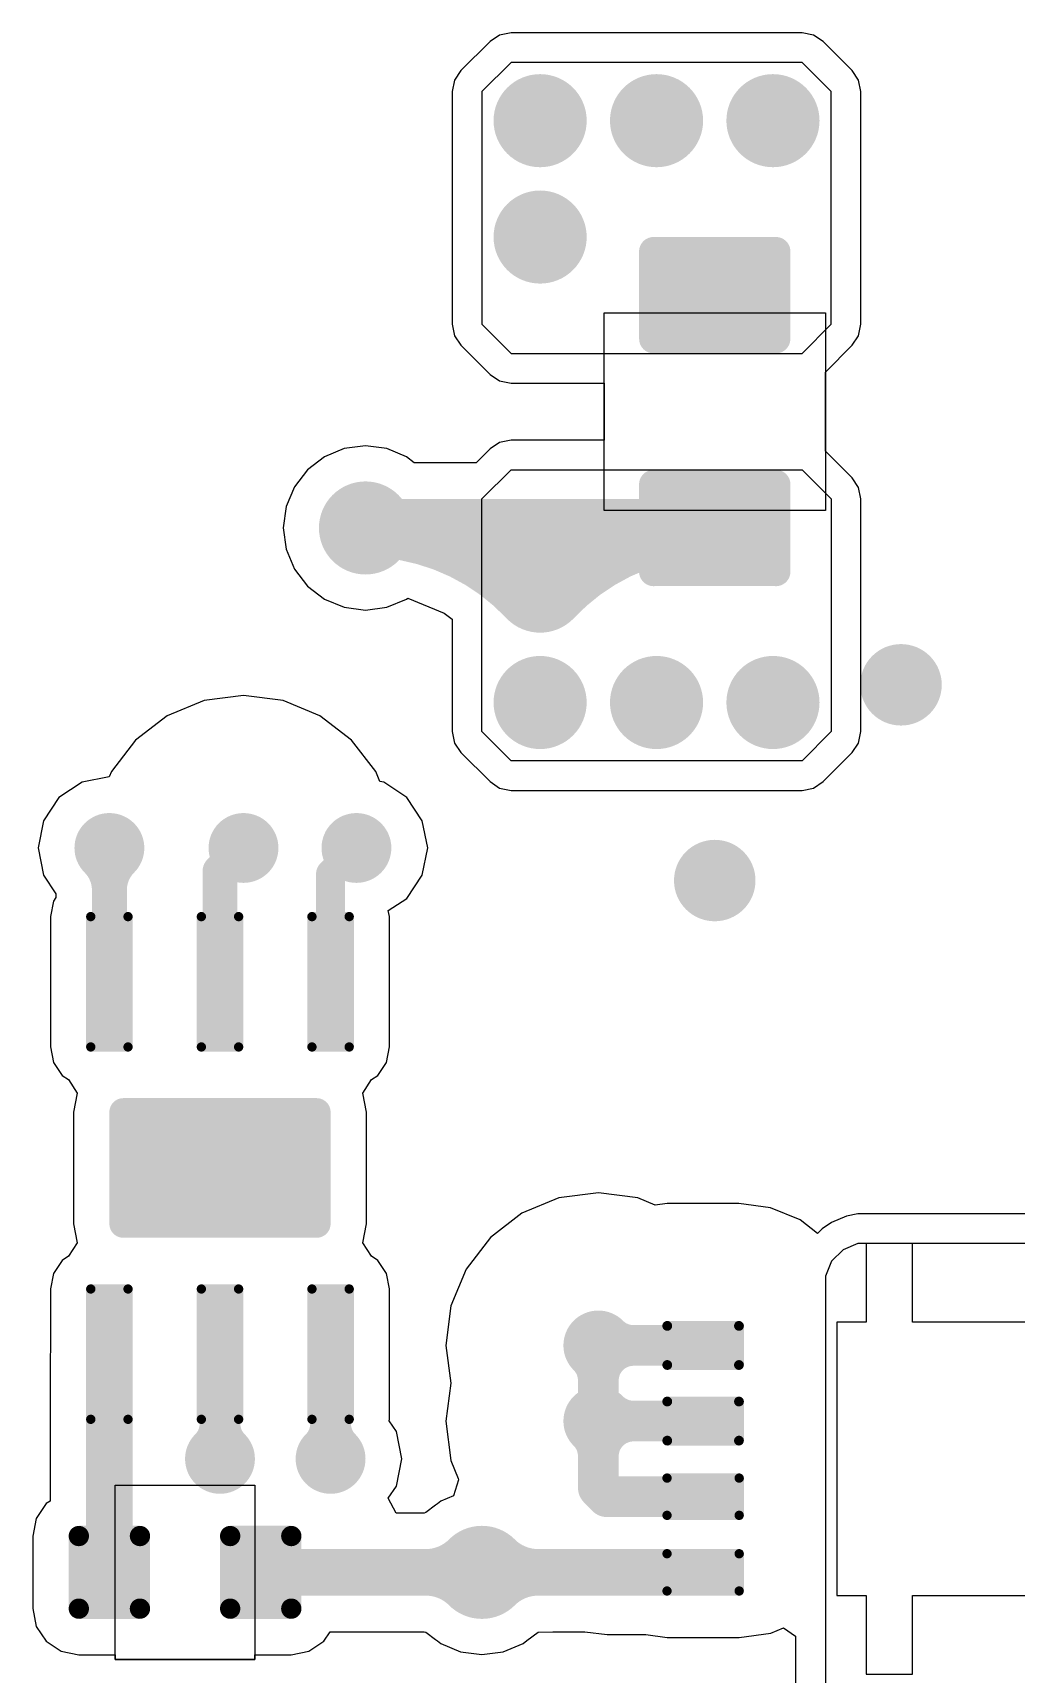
# Model space of a CAD drawing. Header units: millimetres. Extents: x 194 to 375, y 175 to 317.
# Drawn here: x 217.14 to 225.59, y 244.65 to 258.75 of the extents above; entities that cross this region are included whole.
import ezdxf

# ---------------------------------------------------------------- set-up
doc = ezdxf.new("R2010")
doc.units = ezdxf.units.MM
doc.layers.add('TopLayer', color=1, linetype='Continuous')

# ---------------------------------------------------------------- blocks, each defined once
blk = doc.blocks.new('L_2012_61')
at = {"layer": 'TopLayer'}
for p, q in [((-0.85, -0.95), (-0.85, 0.95)), ((-0.85, 0.95), (0.85, 0.95)), ((0.85, 0.95), (0.85, -0.95)), ((0.85, -0.95), (-0.85, -0.95))]:
    blk.add_line(p, q, dxfattribs=at)
at = {"layer": 'TopLayer', "const_width": 0.125}
for points in [[(-1.438, 0.525, 1), (-1.313, 0.525, 1)], [(-0.687, 0.525, 1), (-0.563, 0.525, 1)], [(0.563, 0.525, 1), (0.688, 0.525, 1)], [(1.313, 0.525, 1), (1.438, 0.525, 1)], [(-1.438, -0.525, 1), (-1.313, -0.525, 1)], [(-0.687, -0.525, 1), (-0.563, -0.525, 1)], [(0.563, -0.525, 1), (0.688, -0.525, 1)], [(1.313, -0.525, 1), (1.438, -0.525, 1)]]:
    blk.add_lwpolyline(points, format="xyb", close=True, dxfattribs=at)
at = {"layer": 'TopLayer'}
for points in [[(-1.375, -0.65), (-0.625, -0.65), (-1.375, 0.65), (-0.625, 0.65)], [(0.625, -0.65), (1.375, -0.65), (0.625, 0.65), (1.375, 0.65)], [(-1.5, -0.525), (-0.5, -0.525), (-1.5, 0.525), (-0.5, 0.525)], [(0.5, -0.525), (1.5, -0.525), (0.5, 0.525), (1.5, 0.525)]]:
    blk.add_solid(points, dxfattribs=at)
blk = doc.blocks.new('TP_SMD_113')
at = {"layer": 'TopLayer', "const_width": 0.4}
blk.add_lwpolyline([(-0.2, 0, 1), (0.2, 0, 1)], format="xyb", close=True, dxfattribs=at)
blk = doc.blocks.new('TP_SMD_122')
at = {"layer": 'TopLayer', "const_width": 0.4}
blk.add_lwpolyline([(-0.2, 0, 1), (0.2, 0, 1)], format="xyb", close=True, dxfattribs=at)
blk = doc.blocks.new('WSON_6_143')
at = {"layer": 'TopLayer'}
for points, const_width in [([(-1.13, 2.16, 1), (-1.09, 2.16, 1)], 0.04), ([(-0.81, 2.16, 1), (-0.77, 2.16, 1)], 0.04), ([(-0.18, 2.16, 1), (-0.14, 2.16, 1)], 0.04), ([(0.14, 2.16, 1), (0.18, 2.16, 1)], 0.04), ([(0.77, 2.16, 1), (0.81, 2.16, 1)], 0.04), ([(1.09, 2.16, 1), (1.13, 2.16, 1)], 0.04), ([(-1.13, 1.04, 1), (-1.09, 1.04, 1)], 0.04), ([(-0.81, 1.04, 1), (-0.77, 1.04, 1)], 0.04), ([(-0.18, 1.04, 1), (-0.14, 1.04, 1)], 0.04), ([(0.14, 1.04, 1), (0.18, 1.04, 1)], 0.04), ([(0.77, 1.04, 1), (0.81, 1.04, 1)], 0.04), ([(1.09, 1.04, 1), (1.13, 1.04, 1)], 0.04), ([(-0.89, 0.48, 1), (-0.77, 0.48, 1)], 0.12), ([(0.77, 0.48, 1), (0.89, 0.48, 1)], 0.12), ([(-0.89, -0.48, 1), (-0.77, -0.48, 1)], 0.12), ([(0.77, -0.48, 1), (0.89, -0.48, 1)], 0.12), ([(-1.13, -1.04, 1), (-1.09, -1.04, 1)], 0.04), ([(-0.81, -1.04, 1), (-0.77, -1.04, 1)], 0.04), ([(-0.18, -1.04, 1), (-0.14, -1.04, 1)], 0.04), ([(0.14, -1.04, 1), (0.18, -1.04, 1)], 0.04), ([(0.77, -1.04, 1), (0.81, -1.04, 1)], 0.04), ([(1.09, -1.04, 1), (1.13, -1.04, 1)], 0.04), ([(-1.13, -2.16, 1), (-1.09, -2.16, 1)], 0.04), ([(-0.81, -2.16, 1), (-0.77, -2.16, 1)], 0.04), ([(-0.18, -2.16, 1), (-0.14, -2.16, 1)], 0.04), ([(0.14, -2.16, 1), (0.18, -2.16, 1)], 0.04), ([(0.77, -2.16, 1), (0.81, -2.16, 1)], 0.04), ([(1.09, -2.16, 1), (1.13, -2.16, 1)], 0.04)]:
    blk.add_lwpolyline(points, format="xyb", close=True, dxfattribs=dict(at, const_width=const_width))
for points in [[(-1.15, 1.04), (-0.75, 1.04), (-1.15, 2.16), (-0.75, 2.16)], [(-1.11, 1), (-0.79, 1), (-1.11, 2.2), (-0.79, 2.2)], [(-0.2, 1.04), (0.2, 1.04), (-0.2, 2.16), (0.2, 2.16)], [(-0.16, 1), (0.16, 1), (-0.16, 2.2), (0.16, 2.2)], [(0.75, 1.04), (1.15, 1.04), (0.75, 2.16), (1.15, 2.16)], [(0.79, 1), (1.11, 1), (0.79, 2.2), (1.11, 2.2)], [(-0.83, -0.6), (0.83, -0.6), (-0.83, 0.6), (0.83, 0.6)], [(-0.95, -0.48), (0.95, -0.48), (-0.95, 0.48), (0.95, 0.48)], [(-1.15, -2.16), (-0.75, -2.16), (-1.15, -1.04), (-0.75, -1.04)], [(-1.11, -2.2), (-0.79, -2.2), (-1.11, -1), (-0.79, -1)], [(-0.2, -2.16), (0.2, -2.16), (-0.2, -1.04), (0.2, -1.04)], [(-0.16, -2.2), (0.16, -2.2), (-0.16, -1), (0.16, -1)], [(0.75, -2.16), (1.15, -2.16), (0.75, -1.04), (1.15, -1.04)], [(0.79, -2.2), (1.11, -2.2), (0.79, -1), (1.11, -1)]]:
    blk.add_solid(points, dxfattribs=at)
blk = doc.blocks.new('WDFN_8_148')
at = {"layer": 'TopLayer'}
for p, q in [((-1.175, 1.25), (-1.175, 0.2)), ((1.175, 1.25), (-1.175, 1.25)), ((1.175, 0.2), (1.175, 1.25)), ((-1.175, 0.2), (-1.85, 0.2)), ((-1.85, 0.2), (-1.85, -0.2)), ((1.85, 0.2), (1.175, 0.2)), ((1.85, -0.2), (1.85, 0.2)), ((-1.85, -0.2), (-1.175, -0.2)), ((-1.175, -0.2), (-1.175, -0.45)), ((1.175, -0.45), (1.175, -0.2)), ((1.175, -0.2), (1.85, -0.2)), ((-1.175, -0.45), (1.175, -0.45))]:
    blk.add_line(p, q, dxfattribs=at)
for points, const_width in [([(-1.164, 1.908, 1), (-1.122, 1.908, 1)], 0.042), ([(-0.828, 1.908, 1), (-0.786, 1.908, 1)], 0.042), ([(-0.514, 1.908, 1), (-0.472, 1.908, 1)], 0.042), ([(-0.178, 1.908, 1), (-0.136, 1.908, 1)], 0.042), ([(0.136, 1.908, 1), (0.178, 1.908, 1)], 0.042), ([(0.472, 1.908, 1), (0.514, 1.908, 1)], 0.042), ([(0.786, 1.908, 1), (0.828, 1.908, 1)], 0.042), ([(1.122, 1.908, 1), (1.164, 1.908, 1)], 0.042), ([(-1.164, 1.292, 1), (-1.122, 1.292, 1)], 0.042), ([(-0.828, 1.292, 1), (-0.786, 1.292, 1)], 0.042), ([(-0.514, 1.292, 1), (-0.472, 1.292, 1)], 0.042), ([(-0.178, 1.292, 1), (-0.136, 1.292, 1)], 0.042), ([(0.136, 1.292, 1), (0.178, 1.292, 1)], 0.042), ([(0.472, 1.292, 1), (0.514, 1.292, 1)], 0.042), ([(0.786, 1.292, 1), (0.828, 1.292, 1)], 0.042), ([(1.122, 1.292, 1), (1.164, 1.292, 1)], 0.042), ([(-1.164, -1.292, 1), (-1.122, -1.292, 1)], 0.042), ([(-0.828, -1.292, 1), (-0.786, -1.292, 1)], 0.042), ([(-0.514, -1.292, 1), (-0.472, -1.292, 1)], 0.042), ([(-0.178, -1.292, 1), (-0.136, -1.292, 1)], 0.042), ([(0.145, -1.29, 1), (0.185, -1.29, 1)], 0.04), ([(0.465, -1.29, 1), (0.505, -1.29, 1)], 0.04), ([(0.795, -1.29, 1), (0.835, -1.29, 1)], 0.04), ([(1.115, -1.29, 1), (1.155, -1.29, 1)], 0.04), ([(-1.164, -1.908, 1), (-1.122, -1.908, 1)], 0.042), ([(-0.828, -1.908, 1), (-0.786, -1.908, 1)], 0.042), ([(-0.514, -1.908, 1), (-0.472, -1.908, 1)], 0.042), ([(-0.178, -1.908, 1), (-0.136, -1.908, 1)], 0.042), ([(0.145, -1.91, 1), (0.185, -1.91, 1)], 0.04), ([(0.465, -1.91, 1), (0.505, -1.91, 1)], 0.04), ([(0.795, -1.91, 1), (0.835, -1.91, 1)], 0.04), ([(1.115, -1.91, 1), (1.155, -1.91, 1)], 0.04)]:
    blk.add_lwpolyline(points, format="xyb", close=True, dxfattribs=dict(at, const_width=const_width))
for points in [[(-1.185, 1.292), (-0.765, 1.292), (-1.185, 1.908), (-0.765, 1.908)], [(-1.143, 1.25), (-0.807, 1.25), (-1.143, 1.95), (-0.807, 1.95)], [(-0.535, 1.292), (-0.115, 1.292), (-0.535, 1.908), (-0.115, 1.908)], [(-0.493, 1.25), (-0.157, 1.25), (-0.493, 1.95), (-0.157, 1.95)], [(0.115, 1.292), (0.535, 1.292), (0.115, 1.908), (0.535, 1.908)], [(0.157, 1.25), (0.493, 1.25), (0.157, 1.95), (0.493, 1.95)], [(0.765, 1.292), (1.185, 1.292), (0.765, 1.908), (1.185, 1.908)], [(0.807, 1.25), (1.143, 1.25), (0.807, 1.95), (1.143, 1.95)], [(-1.143, -1.95), (-0.807, -1.95), (-1.143, -1.25), (-0.807, -1.25)], [(-0.493, -1.95), (-0.157, -1.95), (-0.493, -1.25), (-0.157, -1.25)], [(0.165, -1.95), (0.485, -1.95), (0.165, -1.25), (0.485, -1.25)], [(0.815, -1.95), (1.135, -1.95), (0.815, -1.25), (1.135, -1.25)], [(-1.185, -1.908), (-0.765, -1.908), (-1.185, -1.292), (-0.765, -1.292)], [(-0.535, -1.908), (-0.115, -1.908), (-0.535, -1.292), (-0.115, -1.292)], [(0.125, -1.91), (0.525, -1.91), (0.125, -1.29), (0.525, -1.29)], [(0.775, -1.91), (1.175, -1.91), (0.775, -1.29), (1.175, -1.29)]]:
    blk.add_solid(points, dxfattribs=at)
blk = doc.blocks.new('R_1608S_155')
at = {"layer": 'TopLayer'}
for p, q in [((-0.6, -0.75), (-0.6, 0.75)), ((-0.6, 0.75), (0.6, 0.75)), ((0.6, 0.75), (0.6, -0.75)), ((0.6, -0.75), (-0.6, -0.75))]:
    blk.add_line(p, q, dxfattribs=at)
at = {"layer": 'TopLayer', "const_width": 0.0875}
for points in [[(-0.956, 0.312, 1), (-0.869, 0.312, 1)], [(-0.431, 0.312, 1), (-0.344, 0.312, 1)], [(0.344, 0.312, 1), (0.431, 0.312, 1)], [(0.869, 0.312, 1), (0.956, 0.312, 1)], [(-0.956, -0.312, 1), (-0.869, -0.312, 1)], [(-0.431, -0.312, 1), (-0.344, -0.312, 1)], [(0.344, -0.312, 1), (0.431, -0.312, 1)], [(0.869, -0.312, 1), (0.956, -0.312, 1)]]:
    blk.add_lwpolyline(points, format="xyb", close=True, dxfattribs=at)
at = {"layer": 'TopLayer'}
for points in [[(-0.3, -0.312), (-0.3, 0.312), (-1, -0.312), (-1, 0.312)], [(-0.387, -0.4), (-0.387, 0.4), (-0.912, -0.4), (-0.912, 0.4)], [(1, -0.312), (1, 0.312), (0.3, -0.312), (0.3, 0.312)], [(0.912, -0.4), (0.912, 0.4), (0.387, -0.4), (0.387, 0.4)]]:
    blk.add_solid(points, dxfattribs=at)

msp = doc.modelspace()

# ---------------------------------------------------------------- linework, layer by layer
at = {"layer": 'TopLayer'}
for p, q in [((221.152, 258.735), (221.07, 258.68)), ((221.25, 258.755), (221.152, 258.735)), ((223.75, 258.755), (221.25, 258.755)), ((223.848, 258.735), (223.75, 258.755)), ((223.93, 258.68), (223.848, 258.735)), ((221.07, 258.68), (220.82, 258.43)), ((224.18, 258.43), (223.93, 258.68)), ((220.82, 258.43), (220.765, 258.348)), ((221.25, 258.5), (221, 258.25)), ((223.75, 258.5), (221.25, 258.5)), ((224, 258.25), (223.75, 258.5)), ((224.235, 258.348), (224.18, 258.43)), ((220.765, 258.348), (220.745, 258.25)), ((224.255, 258.25), (224.235, 258.348)), ((220.745, 258.25), (220.745, 256.25)), ((221, 258.25), (221, 256.25)), ((224, 256.25), (224, 258.25)), ((224.255, 256.25), (224.255, 258.25)), ((220.745, 256.25), (220.765, 256.152)), ((220.765, 256.152), (220.82, 256.07)), ((221, 256.25), (221.25, 256)), ((223.75, 256), (224, 256.25)), ((224.18, 256.07), (224.235, 256.152)), ((224.235, 256.152), (224.255, 256.25)), ((220.82, 256.07), (221.07, 255.82)), ((223.95, 255.84), (224.18, 256.07)), ((221.25, 256), (223.75, 256)), ((221.07, 255.82), (221.152, 255.765)), ((221.152, 255.765), (221.25, 255.745)), ((221.25, 255.745), (222.05, 255.745)), ((222.05, 255.745), (222.05, 255.255)), ((223.95, 255.16), (223.95, 255.84)), ((219.817, 255.182), (219.647, 255.111)), ((220, 255.206), (219.817, 255.182)), ((220.183, 255.182), (220, 255.206)), ((220.353, 255.111), (220.183, 255.182)), ((221.07, 255.18), (220.95, 255.061)), ((221.152, 255.235), (221.07, 255.18)), ((221.25, 255.255), (221.152, 255.235)), ((222.05, 255.255), (221.25, 255.255)), ((224.18, 254.93), (223.95, 255.16)), ((219.647, 255.111), (219.501, 254.999)), ((220.419, 255.061), (220.353, 255.111)), ((220.95, 255.061), (220.419, 255.061)), ((219.501, 254.999), (219.389, 254.853)), ((221, 254.75), (221.25, 255)), ((221.25, 255), (223.75, 255)), ((223.75, 255), (224, 254.75)), ((224.235, 254.848), (224.18, 254.93)), ((219.389, 254.853), (219.318, 254.683)), ((221, 252.75), (221, 254.75)), ((224, 254.75), (224, 252.75)), ((224.255, 254.75), (224.235, 254.848)), ((224.255, 252.75), (224.255, 254.75)), ((219.318, 254.683), (219.294, 254.5)), ((219.294, 254.5), (219.318, 254.317)), ((219.318, 254.317), (219.389, 254.147)), ((219.389, 254.147), (219.501, 254.001)), ((219.501, 254.001), (219.647, 253.889)), ((219.647, 253.889), (219.817, 253.818)), ((220.183, 253.818), (220.353, 253.889)), ((220.353, 253.889), (220.364, 253.897)), ((220.364, 253.897), (220.677, 253.767)), ((219.817, 253.818), (220, 253.794)), ((220, 253.794), (220.183, 253.818)), ((220.677, 253.767), (220.745, 253.715)), ((220.745, 253.715), (220.745, 252.75)), ((218.952, 253.061), (218.613, 253.017)), ((219.292, 253.017), (218.952, 253.061)), ((218.613, 253.017), (218.297, 252.886)), ((219.608, 252.886), (219.292, 253.017)), ((218.297, 252.886), (218.025, 252.677)), ((219.879, 252.677), (219.608, 252.886)), ((218.025, 252.677), (217.817, 252.406)), ((220.088, 252.406), (219.879, 252.677)), ((220.745, 252.75), (220.765, 252.652)), ((220.765, 252.652), (220.82, 252.57)), ((221.25, 252.5), (221, 252.75)), ((224, 252.75), (223.75, 252.5)), ((224.18, 252.57), (224.235, 252.652)), ((224.235, 252.652), (224.255, 252.75)), ((220.82, 252.57), (221.07, 252.32)), ((223.75, 252.5), (221.25, 252.5)), ((223.93, 252.32), (224.18, 252.57)), ((217.798, 252.361), (217.566, 252.315)), ((217.817, 252.406), (217.798, 252.361)), ((220.122, 252.322), (220.088, 252.406)), ((217.566, 252.315), (217.367, 252.183)), ((220.156, 252.315), (220.122, 252.322)), ((220.355, 252.183), (220.156, 252.315)), ((221.07, 252.32), (221.152, 252.265)), ((221.152, 252.265), (221.25, 252.245)), ((221.25, 252.245), (223.75, 252.245)), ((223.75, 252.245), (223.848, 252.265)), ((223.848, 252.265), (223.93, 252.32)), ((217.367, 252.183), (217.235, 251.984)), ((220.487, 251.984), (220.355, 252.183)), ((217.235, 251.984), (217.188, 251.75)), ((220.534, 251.75), (220.487, 251.984)), ((217.188, 251.75), (217.235, 251.516)), ((220.487, 251.516), (220.534, 251.75)), ((217.235, 251.516), (217.341, 251.357)), ((220.355, 251.317), (220.487, 251.516)), ((217.341, 251.357), (217.341, 251.325)), ((217.32, 251.293), (217.293, 251.16)), ((217.341, 251.325), (217.32, 251.293)), ((220.196, 251.212), (220.355, 251.317)), ((220.207, 251.16), (220.196, 251.212)), ((217.293, 251.16), (217.293, 250.04)), ((220.207, 250.04), (220.207, 251.16)), ((217.293, 250.04), (217.32, 249.907)), ((220.18, 249.907), (220.207, 250.04)), ((217.32, 249.907), (217.395, 249.795)), ((220.105, 249.795), (220.18, 249.907)), ((217.395, 249.795), (217.449, 249.759)), ((217.449, 249.759), (217.524, 249.644)), ((219.976, 249.644), (220.051, 249.759)), ((220.051, 249.759), (220.105, 249.795)), ((217.524, 249.644), (217.492, 249.48)), ((220.008, 249.48), (219.976, 249.644)), ((217.492, 249.48), (217.492, 248.52)), ((220.008, 248.52), (220.008, 249.48)), ((221.661, 248.742), (221.344, 248.611)), ((222, 248.786), (221.661, 248.742)), ((222.339, 248.742), (222, 248.786)), ((222.487, 248.68), (222.339, 248.742)), ((222.592, 248.694), (222.487, 248.68)), ((223.208, 248.694), (222.592, 248.694)), ((223.48, 248.658), (223.208, 248.694)), ((221.344, 248.611), (221.073, 248.402)), ((223.733, 248.553), (223.48, 248.658)), ((223.883, 248.438), (223.733, 248.553)), ((224.004, 248.532), (223.922, 248.477)), ((224.133, 248.585), (224.004, 248.532)), ((224.23, 248.605), (224.133, 248.585)), ((224.7, 248.605), (224.23, 248.605)), ((226.21, 248.605), (224.7, 248.605)), ((224.7, 248.605), (224.7, 248.605)), ((217.492, 248.52), (217.524, 248.356)), ((219.976, 248.356), (220.008, 248.52)), ((221.073, 248.402), (220.864, 248.131)), ((223.922, 248.477), (223.883, 248.438)), ((217.524, 248.356), (217.449, 248.241)), ((220.051, 248.241), (219.976, 248.356)), ((224.102, 248.297), (224.003, 248.198)), ((224.23, 248.35), (224.102, 248.297)), ((224.3, 248.35), (224.23, 248.35)), ((226.15, 248.35), (224.3, 248.35)), ((217.395, 248.205), (217.32, 248.093)), ((217.449, 248.241), (217.395, 248.205)), ((220.105, 248.205), (220.051, 248.241)), ((220.18, 248.093), (220.105, 248.205)), ((220.864, 248.131), (220.733, 247.814)), ((224.003, 248.198), (223.95, 248.07)), ((217.32, 248.093), (217.293, 247.96)), ((220.207, 247.96), (220.18, 248.093)), ((223.95, 248.07), (223.95, 248)), ((223.95, 248), (223.95, 248)), ((223.95, 248), (223.95, 243.75)), ((217.293, 247.96), (217.293, 247.416)), ((220.207, 246.84), (220.207, 247.96)), ((220.733, 247.814), (220.689, 247.475)), ((217.293, 247.416), (217.29, 247.4)), ((217.29, 247.4), (217.29, 246.138)), ((220.689, 247.475), (220.732, 247.15)), ((220.732, 247.15), (220.689, 246.825)), ((220.204, 246.826), (220.207, 246.84)), ((220.265, 246.734), (220.204, 246.826)), ((220.312, 246.5), (220.265, 246.734)), ((220.689, 246.825), (220.733, 246.486)), ((220.265, 246.266), (220.312, 246.5)), ((220.733, 246.486), (220.797, 246.331)), ((220.799, 246.321), (220.756, 246.182)), ((220.797, 246.331), (220.799, 246.321)), ((217.29, 246.138), (217.258, 246.117)), ((220.196, 246.162), (220.265, 246.266)), ((220.264, 246.035), (220.196, 246.162)), ((220.647, 246.136), (220.617, 246.114)), ((220.756, 246.182), (220.647, 246.136)), ((217.258, 246.117), (217.172, 245.989)), ((220.39, 246.035), (220.264, 246.035)), ((220.504, 246.035), (220.39, 246.035)), ((220.517, 246.04), (220.504, 246.035)), ((220.504, 246.035), (220.504, 246.035)), ((220.602, 246.102), (220.517, 246.04)), ((220.617, 246.114), (220.602, 246.102)), ((217.172, 245.989), (217.142, 245.837)), ((217.142, 245.837), (217.142, 245.213)), ((217.142, 245.213), (217.172, 245.061)), ((217.172, 245.061), (217.258, 244.933)), ((219.642, 244.933), (219.697, 245.015)), ((219.697, 245.015), (220.39, 245.015)), ((220.39, 245.015), (220.504, 245.015)), ((220.504, 245.015), (220.504, 245.015)), ((220.504, 245.015), (220.517, 245.01)), ((220.517, 245.01), (220.602, 244.948)), ((221.385, 244.938), (221.483, 245.01)), ((221.483, 245.01), (221.608, 245.015)), ((221.608, 245.015), (221.883, 245.015)), ((221.883, 245.015), (222.075, 244.99)), ((223.481, 245.002), (223.59, 245.047)), ((223.59, 245.047), (223.695, 244.976)), ((217.258, 244.933), (217.386, 244.847)), ((219.514, 244.847), (219.642, 244.933)), ((220.602, 244.948), (220.617, 244.936)), ((220.617, 244.936), (220.647, 244.914)), ((220.647, 244.914), (220.817, 244.843)), ((221.183, 244.843), (221.353, 244.914)), ((221.353, 244.914), (221.385, 244.938)), ((222.075, 244.99), (222.409, 244.99)), ((222.409, 244.99), (222.59, 244.966)), ((222.59, 244.966), (223.21, 244.966)), ((223.21, 244.966), (223.481, 245.002)), ((223.695, 244.976), (223.695, 243.764)), ((217.386, 244.847), (217.537, 244.817)), ((217.537, 244.817), (217.85, 244.817)), ((217.85, 244.817), (217.85, 244.775)), ((217.85, 244.775), (219.05, 244.775)), ((219.05, 244.775), (219.05, 244.817)), ((219.05, 244.817), (219.362, 244.817)), ((219.362, 244.817), (219.514, 244.847)), ((220.817, 244.843), (221, 244.819)), ((221, 244.819), (221.183, 244.843))]:
    msp.add_line(p, q, dxfattribs=at)
for points, const_width in [([(221.3, 258, 1), (221.7, 258, 1)], 0.4), ([(222.3, 258, 1), (222.7, 258, 1)], 0.4), ([(223.3, 258, 1), (223.7, 258, 1)], 0.4), ([(221.3, 257, 1), (221.7, 257, 1)], 0.4), ([(219.875, 254.5, 1), (220.125, 254.5, 1)], 0.25), ([(219.875, 254.5, 1), (220.125, 254.5, 1)], 0.25), ([(221.029, 254.5, 1), (221.279, 254.5, 1)], 0.25), ([(221.721, 254.5, 1), (221.971, 254.5, 1)], 0.25), ([(222.875, 254.5, 1), (223.125, 254.5, 1)], 0.25), ([(222.875, 254.5, 1), (223.125, 254.5, 1)], 0.25), ([(221.12, 254.239, 1), (221.37, 254.239, 1)], 0.25), ([(221.63, 254.239, 1), (221.88, 254.239, 1)], 0.25), ([(221.3, 254, 1), (221.7, 254, 1)], 0.4), ([(221.266, 253.897, 1), (221.516, 253.897, 1)], 0.25), ([(221.484, 253.897, 1), (221.734, 253.897, 1)], 0.25), ([(224.425, 253.152, 1), (224.775, 253.152, 1)], 0.35), ([(221.3, 253, 1), (221.7, 253, 1)], 0.4), ([(222.3, 253, 1), (222.7, 253, 1)], 0.4), ([(223.3, 253, 1), (223.7, 253, 1)], 0.4), ([(217.65, 251.75, 1), (217.95, 251.75, 1)], 0.3), ([(218.802, 251.75, 1), (219.102, 251.75, 1)], 0.3), ([(219.772, 251.75, 1), (220.072, 251.75, 1)], 0.3), ([(217.619, 251.644, 1), (217.769, 251.644, 1)], 0.15), ([(217.725, 251.75, 1), (217.875, 251.75, 1)], 0.15), ([(217.831, 251.644, 1), (217.981, 251.644, 1)], 0.15), ([(218.877, 251.75, 1), (219.027, 251.75, 1)], 0.15), ([(219.86, 251.75, 1), (219.985, 251.75, 1)], 0.125), ([(222.825, 251.47, 1), (223.175, 251.47, 1)], 0.35), ([(218.675, 251.548, 1), (218.825, 251.548, 1)], 0.15), ([(218.675, 251.548, 1), (218.825, 251.548, 1)], 0.15), ([(219.638, 251.528, 1), (219.762, 251.528, 1)], 0.125), ([(219.638, 251.528, 1), (219.762, 251.528, 1)], 0.125), ([(217.725, 251.388, 1), (217.875, 251.388, 1)], 0.15), ([(217.725, 251.388, 1), (217.875, 251.388, 1)], 0.15), ([(217.725, 250.6, 1), (217.875, 250.6, 1)], 0.15), ([(218.675, 250.6, 1), (218.825, 250.6, 1)], 0.15), ([(219.638, 250.6, 1), (219.762, 250.6, 1)], 0.125), ([(221.85, 247.475, 1), (222.15, 247.475, 1)], 0.3), ([(222.001, 247.563, 1), (222.176, 247.563, 1)], 0.175), ([(217.7, 247.4, 1), (217.9, 247.4, 1)], 0.2), ([(218.662, 247.4, 1), (218.837, 247.4, 1)], 0.175), ([(219.612, 247.4, 1), (219.788, 247.4, 1)], 0.175), ([(221.824, 247.387, 1), (221.999, 247.387, 1)], 0.175), ([(221.913, 247.475, 1), (222.088, 247.475, 1)], 0.175), ([(221.913, 247.475, 1), (222.088, 247.475, 1)], 0.175), ([(222.001, 247.387, 1), (222.176, 247.387, 1)], 0.175), ([(222.001, 247.387, 1), (222.176, 247.387, 1)], 0.175), ([(222.214, 247.475, 1), (222.389, 247.475, 1)], 0.175), ([(222.214, 247.475, 1), (222.389, 247.475, 1)], 0.175), ([(222.813, 247.475, 1), (222.988, 247.475, 1)], 0.175), ([(221.913, 247.173, 1), (222.088, 247.173, 1)], 0.175), ([(221.913, 247.173, 1), (222.088, 247.173, 1)], 0.175), ([(221.85, 246.825, 1), (222.15, 246.825, 1)], 0.3), ([(218.662, 246.802, 1), (218.837, 246.802, 1)], 0.175), ([(218.662, 246.802, 1), (218.837, 246.802, 1)], 0.175), ([(219.612, 246.802, 1), (219.788, 246.802, 1)], 0.175), ([(219.612, 246.802, 1), (219.788, 246.802, 1)], 0.175), ([(221.913, 246.825, 1), (222.088, 246.825, 1)], 0.175), ([(221.913, 246.825, 1), (222.088, 246.825, 1)], 0.175), ([(221.913, 246.825, 1), (222.088, 246.825, 1)], 0.175), ([(222.001, 246.913, 1), (222.176, 246.913, 1)], 0.175), ([(222.214, 246.825, 1), (222.389, 246.825, 1)], 0.175), ([(222.214, 246.825, 1), (222.389, 246.825, 1)], 0.175), ([(222.813, 246.825, 1), (222.988, 246.825, 1)], 0.175), ([(221.824, 246.737, 1), (221.999, 246.737, 1)], 0.175), ([(222.001, 246.737, 1), (222.176, 246.737, 1)], 0.175), ([(222.001, 246.737, 1), (222.176, 246.737, 1)], 0.175), ([(218.6, 246.5, 1), (218.9, 246.5, 1)], 0.3), ([(218.574, 246.588, 1), (218.749, 246.588, 1)], 0.175), ([(218.751, 246.588, 1), (218.926, 246.588, 1)], 0.175), ([(219.55, 246.5, 1), (219.85, 246.5, 1)], 0.3), ([(219.524, 246.588, 1), (219.699, 246.588, 1)], 0.175), ([(219.701, 246.588, 1), (219.876, 246.588, 1)], 0.175), ([(221.913, 246.523, 1), (222.088, 246.523, 1)], 0.175), ([(221.913, 246.523, 1), (222.088, 246.523, 1)], 0.175), ([(218.662, 246.5, 1), (218.837, 246.5, 1)], 0.175), ([(219.612, 246.5, 1), (219.788, 246.5, 1)], 0.175), ([(221.913, 246.25, 1), (222.088, 246.25, 1)], 0.175), ([(221.913, 246.25, 1), (222.088, 246.25, 1)], 0.175), ([(221.987, 246.175, 1), (222.162, 246.175, 1)], 0.175), ([(221.987, 246.175, 1), (222.162, 246.175, 1)], 0.175), ([(222.813, 246.175, 1), (222.988, 246.175, 1)], 0.175), ([(220.759, 245.666, 1), (220.959, 245.666, 1)], 0.2), ([(221.041, 245.666, 1), (221.241, 245.666, 1)], 0.2), ([(217.7, 245.525, 1), (217.9, 245.525, 1)], 0.2), ([(219, 245.525, 1), (219.2, 245.525, 1)], 0.2), ([(220.417, 245.525, 1), (220.617, 245.525, 1)], 0.2), ([(220.417, 245.525, 1), (220.617, 245.525, 1)], 0.2), ([(220.9, 245.525, 1), (221.1, 245.525, 1)], 0.2), ([(220.9, 245.525, 1), (221.1, 245.525, 1)], 0.2), ([(221.383, 245.525, 1), (221.583, 245.525, 1)], 0.2), ([(221.383, 245.525, 1), (221.583, 245.525, 1)], 0.2), ([(222.8, 245.525, 1), (223, 245.525, 1)], 0.2), ([(220.759, 245.384, 1), (220.959, 245.384, 1)], 0.2), ([(221.041, 245.384, 1), (221.241, 245.384, 1)], 0.2)]:
    msp.add_lwpolyline(points, format="xyb", close=True, dxfattribs=dict(at, const_width=const_width))
for points, const_width in [([(220, 254.5), (223, 254.5)], 0.5), ([(217.8, 250.6), (217.8, 251.75)], 0.3), ([(218.75, 251.548), (218.952, 251.75)], 0.3), ([(219.7, 251.528), (219.922, 251.75)], 0.25), ([(218.75, 250.6), (218.75, 251.548)], 0.3), ([(219.7, 250.6), (219.7, 251.528)], 0.25), ([(217.8, 245.525), (217.8, 247.4)], 0.4), ([(218.75, 246.5), (218.75, 247.4)], 0.35), ([(219.7, 246.5), (219.7, 247.4)], 0.35), ([(222, 246.825), (222, 247.475)], 0.35), ([(222, 247.475), (222.9, 247.475)], 0.35), ([(222, 246.25), (222, 246.825)], 0.35), ([(222, 246.825), (222.9, 246.825)], 0.35), ([(222, 246.25), (222.075, 246.175)], 0.35), ([(222.075, 246.175), (222.9, 246.175)], 0.35), ([(219.1, 245.525), (221, 245.525)], 0.4), ([(221, 245.525), (222.9, 245.525)], 0.4)]:
    msp.add_lwpolyline(points, dxfattribs=dict(at, const_width=const_width))
for points, const_width in [([(220, 254.5, -0.207359), (221.391, 253.897)], 0.5), ([(221.154, 254.5, -0.207359), (221.755, 254.239)], 0.5), ([(221.245, 254.239, -0.207359), (221.846, 254.5)], 0.5), ([(221.609, 253.897, -0.207359), (223, 254.5)], 0.5), ([(217.694, 251.644, -0.198912), (217.8, 251.388)], 0.3), ([(217.8, 251.388, -0.198912), (217.906, 251.644)], 0.3), ([(222.302, 247.475, -0.198912), (222.088, 247.563)], 0.35), ([(221.912, 247.387, -0.198912), (222, 247.173)], 0.35), ([(222, 247.173, -0.198912), (222.088, 247.387)], 0.35), ([(222.088, 247.387, -0.198912), (222.302, 247.475)], 0.35), ([(218.75, 246.802, -0.198912), (218.662, 246.588)], 0.35), ([(218.838, 246.588, -0.198912), (218.75, 246.802)], 0.35), ([(219.7, 246.802, -0.198912), (219.612, 246.588)], 0.35), ([(219.788, 246.588, -0.198912), (219.7, 246.802)], 0.35), ([(222.302, 246.825, -0.198912), (222.088, 246.913)], 0.35), ([(222.088, 246.737, -0.198912), (222.302, 246.825)], 0.35), ([(221.912, 246.737, -0.198912), (222, 246.523)], 0.35), ([(222, 246.523, -0.198912), (222.088, 246.737)], 0.35), ([(220.859, 245.666, -0.198912), (220.517, 245.525)], 0.4), ([(221.483, 245.525, -0.198912), (221.141, 245.666)], 0.4), ([(220.517, 245.525, -0.198912), (220.859, 245.384)], 0.4), ([(221.141, 245.384, -0.198912), (221.483, 245.525)], 0.4)]:
    msp.add_lwpolyline(points, format="xyb", dxfattribs=dict(at, const_width=const_width))

# ---------------------------------------------------------------- block references
for name, p, rotation in [('L_2012_61', (223, 255.5), 270), ('TP_SMD_113', (220, 254.5), 360), ('WSON_6_143', (218.75, 249), 180), ('WDFN_8_148', (224.5, 246.5), 270), ('R_1608S_155', (218.45, 245.525), 180), ('TP_SMD_122', (221, 245.525), 90)]:
    msp.add_blockref(name, p, dxfattribs=dict(rotation=rotation))

doc.saveas('drawing.dxf')
